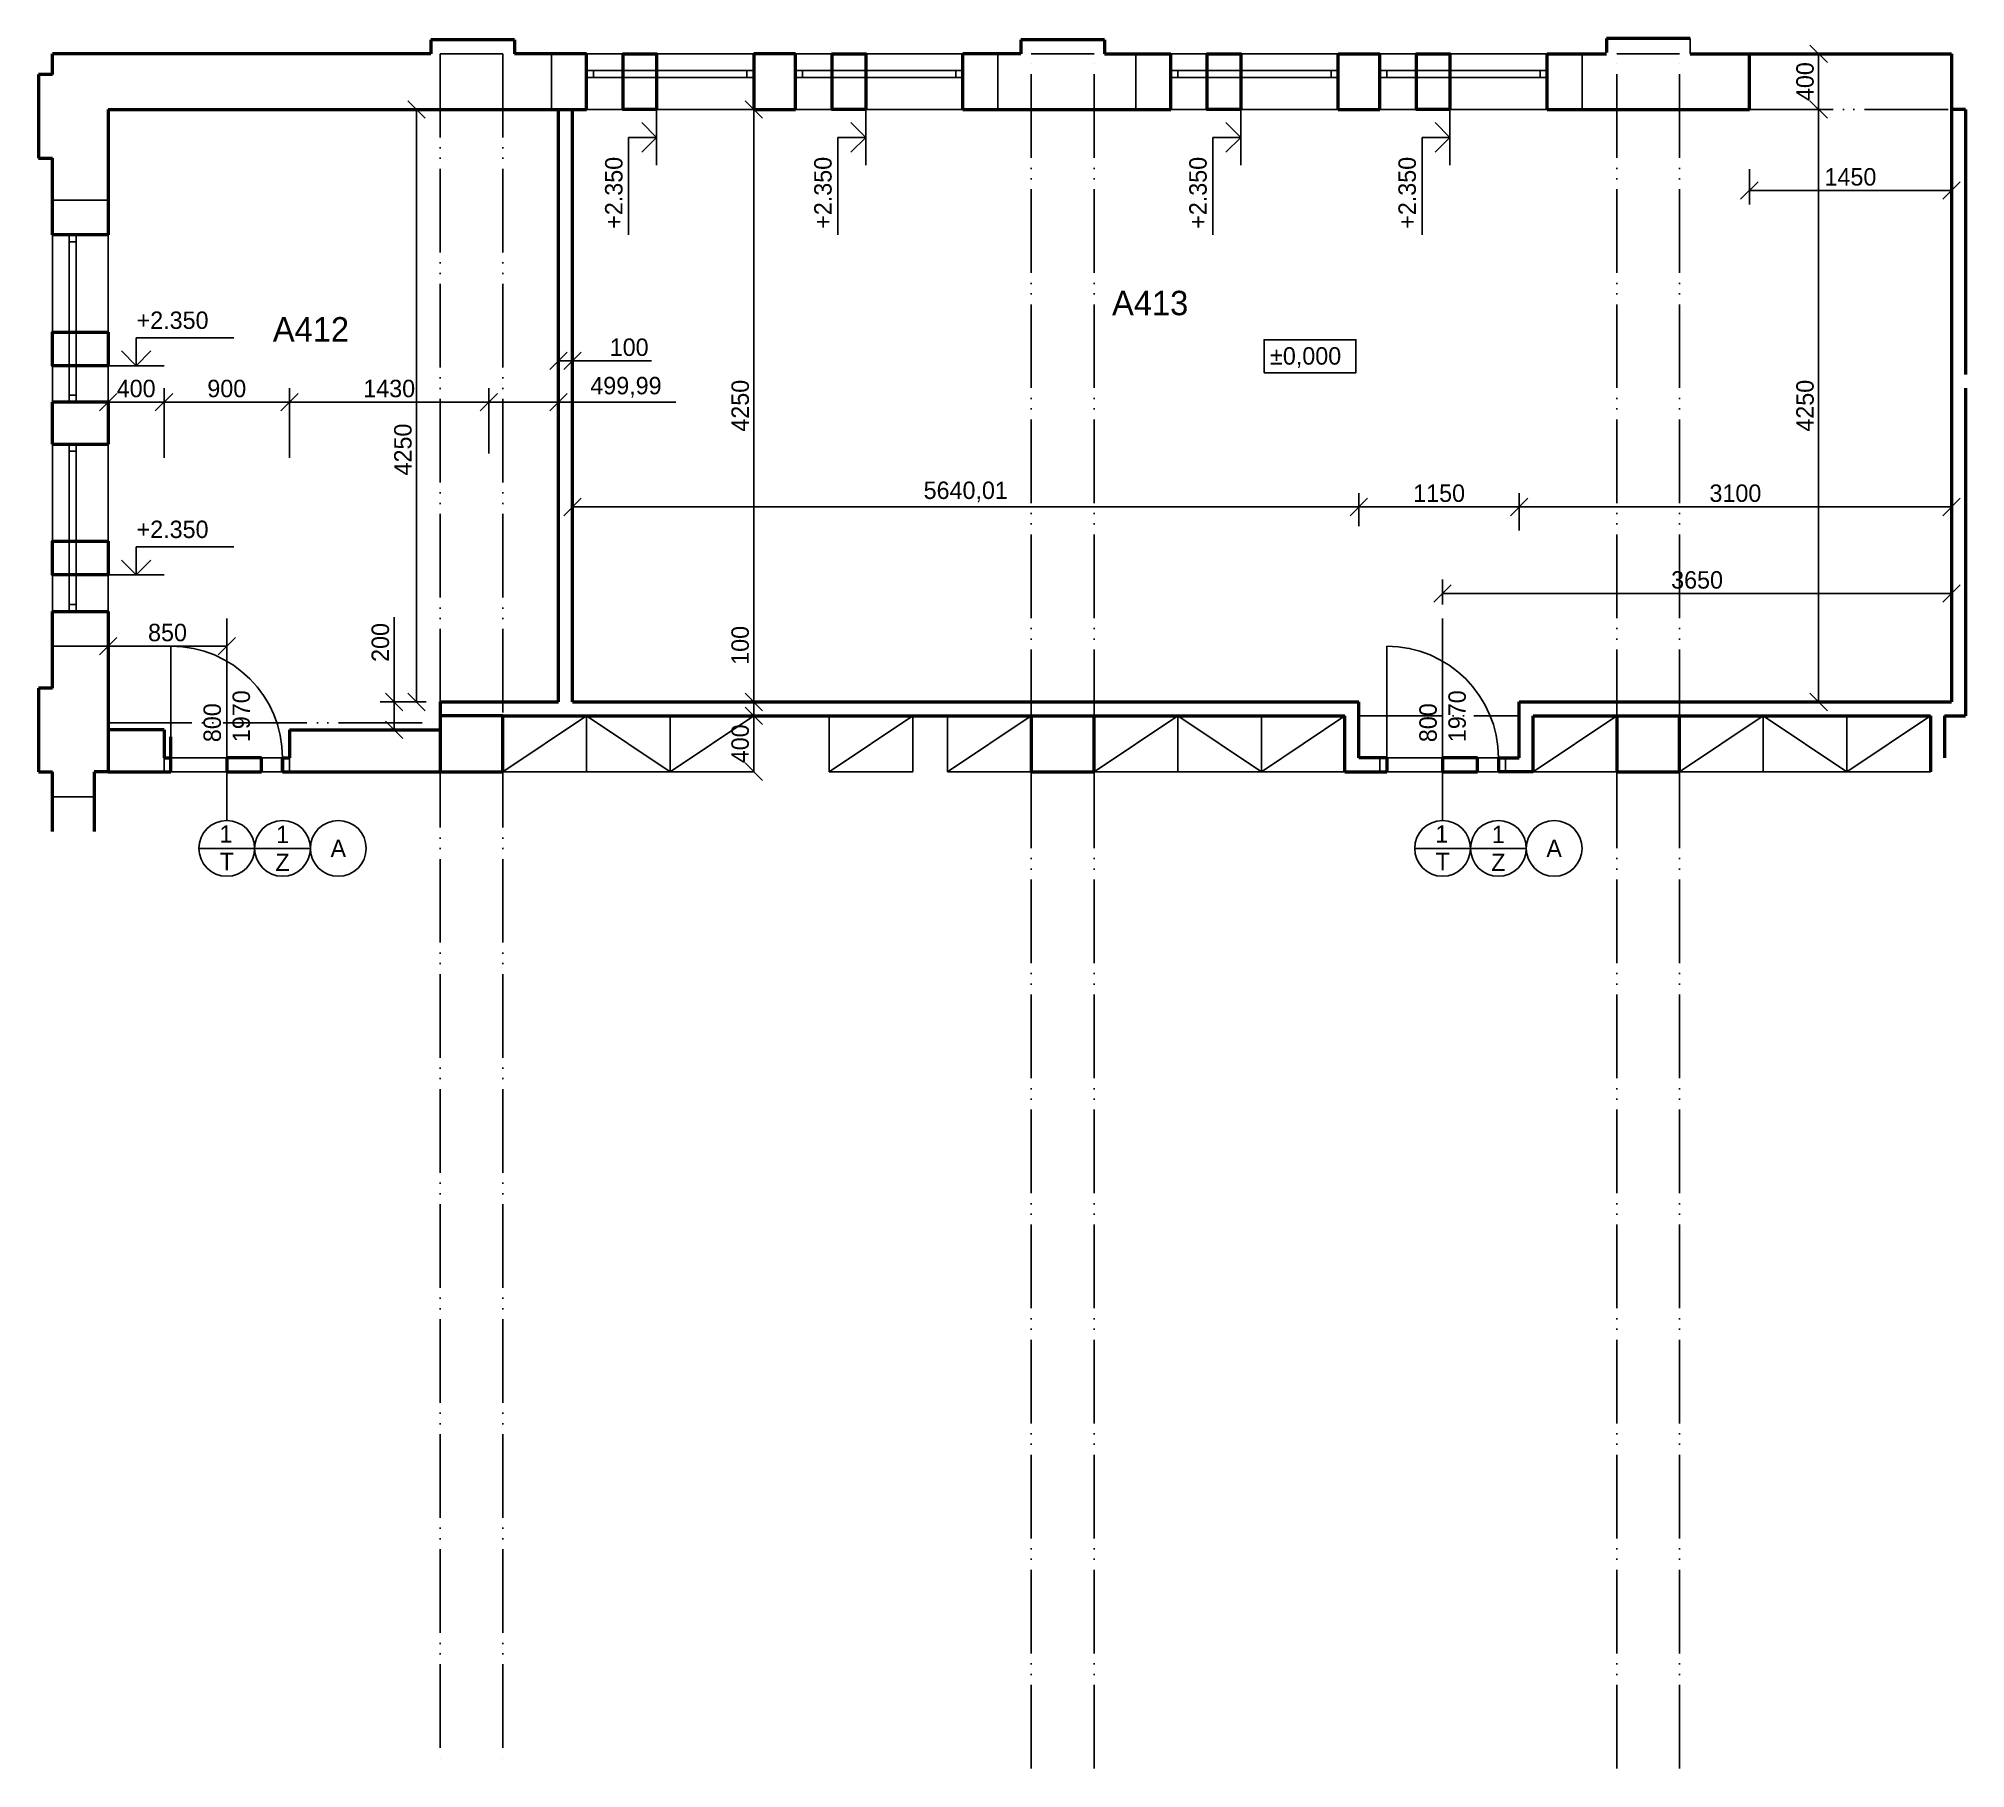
# Model space of a CAD drawing. Header units: millimetres. Extents: x -7345 to 6475, y -9800 to 2609.
import ezdxf
from ezdxf.enums import TextEntityAlignment as Align

# ---------------------------------------------------------------- set-up
doc = ezdxf.new("R2010")
doc.units = ezdxf.units.MM
doc.header["$LTSCALE"] = 25
doc.linetypes.add('ACAD_ISO04W100', pattern=[30, 24, -3, 0, -3])
doc.linetypes.add('ACAD_ISO05W100', pattern=[33, 24, -3, 0, -3, 0, -3])
for name, color, linetype in [('Dveře', 7, 'Continuous'), ('Kóty', 7, 'Continuous'), ('Legendy', 7, 'Continuous'), ('Nábytek', 7, 'Continuous'), ('Obložení', 7, 'ACAD_ISO04W100'), ('Okna', 7, 'Continuous'), ('Překlady', 7, 'ACAD_ISO05W100')]:
    doc.layers.add(name, color=color, linetype=linetype)
doc.layers.add('Zdi', color=7, linetype='Continuous', lineweight=50)
doc.dimstyles.new('DMP-STAVEBNI', dxfattribs={"dimscale": 50, "dimtxt": 2.5, "dimasz": 2.5, "dimexe": 2, "dimexo": 2, "dimgap": 0.7, "dimtad": 1, "dimtxsty": 'Standard', "dimblk": 'OBLIQUE', "dimcen": 0, "dimaunit": 1, "dimadec": 1, "dimazin": 0, "dimtfac": 1, "dimtmove": 0, "dimatfit": 3, "dimldrblk": 'OPEN30', "dimfxl": 1, "dimarcsym": 0})

# ---------------------------------------------------------------- blocks, each defined once
blk = doc.blocks.new('dvere_nahoru')
for p, q in [((400, 1000), (400, 0)), ((0, 0), (0, 800)), ((-50, 0), (-50, -100)), ((0, 0), (400, 0)), ((650, 0), (800, 0)), ((850, 0), (850, -100)), ((0, -100), (400, -100)), ((400, -100), (400, -450)), ((650, -100), (800, -100)), ((1000, -650), (200, -650))]:
    blk.add_line(p, q)
for centre in [(400, -650), (800, -650), (1200, -650)]:
    blk.add_circle(centre, 200)
blk.add_arc((0, 0), 800, 0, 90)
at = {"layer": 'Zdi'}
for p, q in [((400, 0), (400, -100)), ((650, 0), (400, 0)), ((650, -100), (650, 0)), ((400, -100), (650, -100))]:
    blk.add_line(p, q, dxfattribs=at)
at = {"insert": (233, 112), "char_height": 125, "width": 544.98, "attachment_point": 1, "rotation": 90}
blk.add_mtext('800\\P1970', dxfattribs=at)
at = {"flags": 4}
for tag, p in [('O', (394, -547)), ('OZ', (800, -550)), ('T', (400, -744)), ('TZ', (800, -750)), ('P', (1200, -650))]:
    blk.add_attdef(tag, text='', height=125, dxfattribs=at).set_placement(p, align=Align.MIDDLE_CENTER)
blk = doc.blocks.new('_Oblique')
at = {"color": 0, "linetype": 'ByBlock', "lineweight": -2}
blk.add_line((-0.5, -0.5), (0.5, 0.5), dxfattribs=at)
blk = doc.blocks.new('*D20')
at = {"layer": 'Defpoints', "color": 0, "transparency": 16777216}
for p in [(-4634, 2100), (-4465, 2100), (-4465, -2150)]:
    blk.add_point(p, dxfattribs=at)
at = {"layer": 'Kóty', "color": 0, "lineweight": -2, "transparency": 16777216}
for p, q in [((-4565, 2100), (-4734, 2100)), ((-4634, -2150), (-4634, 2100)), ((-4565, -2150), (-4734, -2150))]:
    blk.add_line(p, q, dxfattribs=at)
at = {"layer": 'Kóty', "color": 0, "lineweight": -2, "transparency": 16777216, "xscale": 125, "yscale": 125, "zscale": 125}
for p, rotation in [((-4634, 2100), 90), ((-4634, -2150), 270)]:
    blk.add_blockref('_Oblique', p, dxfattribs=dict(at, rotation=rotation))
at = {"layer": 'Kóty', "color": 0, "transparency": 16777216, "insert": (-4731, -339), "char_height": 125, "attachment_point": 5, "rotation": 90}
blk.add_mtext('4250', dxfattribs=at)
blk = doc.blocks.new('_Open30')
at = {"color": 0, "linetype": 'ByBlock', "lineweight": -2}
for p, q in [((-1, 0.27), (0, 0)), ((0, 0), (-1, -0.27)), ((0, 0), (-1, 0))]:
    blk.add_line(p, q, dxfattribs=at)
blk = doc.blocks.new('*D105')
at = {"layer": 'Defpoints', "color": 0, "transparency": 16777216}
for p in [(-3515, -751), (2125, -751), (2125, -989)]:
    blk.add_point(p, dxfattribs=at)
at = {"layer": 'Kóty', "color": 0, "lineweight": -2, "transparency": 16777216}
for p, q in [((2125, -889), (2125, -651)), ((-3515, -751), (2125, -751))]:
    blk.add_line(p, q, dxfattribs=at)
at = {"layer": 'Kóty', "color": 0, "lineweight": -2, "transparency": 16777216, "xscale": 125, "yscale": 125, "zscale": 125, "rotation": 180}
blk.add_blockref('_Oblique', (-3515, -751), dxfattribs=at)
at = {"layer": 'Kóty', "color": 0, "lineweight": -2, "transparency": 16777216, "xscale": 125, "yscale": 125, "zscale": 125}
blk.add_blockref('_Oblique', (2125, -751), dxfattribs=at)
at = {"layer": 'Kóty', "color": 0, "transparency": 16777216, "insert": (-695, -643), "char_height": 125, "attachment_point": 5}
blk.add_mtext('5640,01', dxfattribs=at)
blk = doc.blocks.new('*D106')
at = {"layer": 'Defpoints', "color": 0, "transparency": 16777216}
for p in [(3275, -751), (2125, -989), (3275, -1020)]:
    blk.add_point(p, dxfattribs=at)
at = {"layer": 'Kóty', "color": 0, "lineweight": -2, "transparency": 16777216}
for p, q in [((2125, -889), (2125, -651)), ((3275, -920), (3275, -651)), ((2125, -751), (3275, -751))]:
    blk.add_line(p, q, dxfattribs=at)
at = {"layer": 'Kóty', "color": 0, "lineweight": -2, "transparency": 16777216, "xscale": 125, "yscale": 125, "zscale": 125, "rotation": 180}
blk.add_blockref('_Oblique', (2125, -751), dxfattribs=at)
at = {"layer": 'Kóty', "color": 0, "lineweight": -2, "transparency": 16777216, "xscale": 125, "yscale": 125, "zscale": 125}
blk.add_blockref('_Oblique', (3275, -751), dxfattribs=at)
at = {"layer": 'Kóty', "color": 0, "transparency": 16777216, "insert": (2700, -653), "char_height": 125, "attachment_point": 5}
blk.add_mtext('1150', dxfattribs=at)
blk = doc.blocks.new('*D107')
at = {"layer": 'Defpoints', "color": 0, "transparency": 16777216}
for p in [(6375, -751), (6375, -751), (3275, -1020)]:
    blk.add_point(p, dxfattribs=at)
at = {"layer": 'Kóty', "color": 0, "lineweight": -2, "transparency": 16777216}
for p, q in [((3275, -920), (3275, -651)), ((3275, -751), (6375, -751))]:
    blk.add_line(p, q, dxfattribs=at)
at = {"layer": 'Kóty', "color": 0, "lineweight": -2, "transparency": 16777216, "xscale": 125, "yscale": 125, "zscale": 125, "rotation": 180}
blk.add_blockref('_Oblique', (3275, -751), dxfattribs=at)
at = {"layer": 'Kóty', "color": 0, "lineweight": -2, "transparency": 16777216, "xscale": 125, "yscale": 125, "zscale": 125}
blk.add_blockref('_Oblique', (6375, -751), dxfattribs=at)
at = {"layer": 'Kóty', "color": 0, "transparency": 16777216, "insert": (4825, -653), "char_height": 125, "attachment_point": 5}
blk.add_mtext('3100', dxfattribs=at)
blk = doc.blocks.new('*D108')
at = {"layer": 'Defpoints', "color": 0, "transparency": 16777216}
for p in [(6375, -1372), (6375, -1372), (2725, -1550)]:
    blk.add_point(p, dxfattribs=at)
at = {"layer": 'Kóty', "color": 0, "lineweight": -2, "transparency": 16777216}
for p, q in [((2725, -1450), (2725, -1272)), ((2725, -1372), (6375, -1372))]:
    blk.add_line(p, q, dxfattribs=at)
at = {"layer": 'Kóty', "color": 0, "lineweight": -2, "transparency": 16777216, "xscale": 125, "yscale": 125, "zscale": 125, "rotation": 180}
blk.add_blockref('_Oblique', (2725, -1372), dxfattribs=at)
at = {"layer": 'Kóty', "color": 0, "lineweight": -2, "transparency": 16777216, "xscale": 125, "yscale": 125, "zscale": 125}
blk.add_blockref('_Oblique', (6375, -1372), dxfattribs=at)
at = {"layer": 'Kóty', "color": 0, "transparency": 16777216, "insert": (4550, -1275), "char_height": 125, "attachment_point": 5}
blk.add_mtext('3650', dxfattribs=at)
blk = doc.blocks.new('*D109')
at = {"layer": 'Defpoints', "color": 0, "transparency": 16777216}
for p in [(-2215, -2250), (-2215, -2250), (-2215, -2650)]:
    blk.add_point(p, dxfattribs=at)
at = {"layer": 'Kóty', "color": 0, "lineweight": -2, "transparency": 16777216}
blk.add_line((-2215, -2650), (-2215, -2250), dxfattribs=at)
at = {"layer": 'Kóty', "color": 0, "lineweight": -2, "transparency": 16777216, "xscale": 125, "yscale": 125, "zscale": 125}
for p, rotation in [((-2215, -2250), 90), ((-2215, -2650), 270)]:
    blk.add_blockref('_Oblique', p, dxfattribs=dict(at, rotation=rotation))
at = {"layer": 'Kóty', "color": 0, "transparency": 16777216, "insert": (-2312.5, -2450), "char_height": 125, "attachment_point": 5, "rotation": 90}
blk.add_mtext('400', dxfattribs=at)
blk = doc.blocks.new('*D110')
at = {"layer": 'Defpoints', "color": 0, "transparency": 16777216}
for p in [(-2215, -2150), (-2215, -2150), (-2215, -2250)]:
    blk.add_point(p, dxfattribs=at)
at = {"layer": 'Kóty', "color": 0, "lineweight": -2, "transparency": 16777216}
for p, q in [((-2215, -2150), (-2215, -1583.75)), ((-2215, -2250), (-2215, -2150))]:
    blk.add_line(p, q, dxfattribs=at)
at = {"layer": 'Kóty', "color": 0, "lineweight": -2, "transparency": 16777216, "xscale": 125, "yscale": 125, "zscale": 125}
for p, rotation in [((-2215, -2150), 90), ((-2215, -2250), 270)]:
    blk.add_blockref('_Oblique', p, dxfattribs=dict(at, rotation=rotation))
at = {"layer": 'Kóty', "color": 0, "transparency": 16777216, "insert": (-2312.5, -1743.75), "char_height": 125, "attachment_point": 5, "rotation": 90}
blk.add_mtext('100', dxfattribs=at)
blk = doc.blocks.new('*D111')
at = {"layer": 'Defpoints', "color": 0, "transparency": 16777216}
for p in [(-2215, 2100), (-2065, 2100), (-2215, -2150)]:
    blk.add_point(p, dxfattribs=at)
at = {"layer": 'Kóty', "color": 0, "lineweight": -2, "transparency": 16777216}
for p, q in [((-2165, 2100), (-2315, 2100)), ((-2215, -2150), (-2215, 2100))]:
    blk.add_line(p, q, dxfattribs=at)
at = {"layer": 'Kóty', "color": 0, "lineweight": -2, "transparency": 16777216, "xscale": 125, "yscale": 125, "zscale": 125}
for p, rotation in [((-2215, 2100), 90), ((-2215, -2150), 270)]:
    blk.add_blockref('_Oblique', p, dxfattribs=dict(at, rotation=rotation))
at = {"layer": 'Kóty', "color": 0, "transparency": 16777216, "insert": (-2312, -25), "char_height": 125, "attachment_point": 5, "rotation": 90}
blk.add_mtext('4250', dxfattribs=at)
blk = doc.blocks.new('*D112')
at = {"layer": 'Defpoints', "color": 0, "transparency": 16777216}
for p in [(5422, 2500), (5422, 2100), (5422, 2100)]:
    blk.add_point(p, dxfattribs=at)
at = {"layer": 'Kóty', "color": 0, "lineweight": -2, "transparency": 16777216}
blk.add_line((5422, 2500), (5422, 2100), dxfattribs=at)
at = {"layer": 'Kóty', "color": 0, "lineweight": -2, "transparency": 16777216, "xscale": 125, "yscale": 125, "zscale": 125}
for p, rotation in [((5422, 2500), 90), ((5422, 2100), 270)]:
    blk.add_blockref('_Oblique', p, dxfattribs=dict(at, rotation=rotation))
at = {"layer": 'Kóty', "color": 0, "transparency": 16777216, "insert": (5325, 2300), "char_height": 125, "attachment_point": 5, "rotation": 90}
blk.add_mtext('400', dxfattribs=at)
blk = doc.blocks.new('*D113')
at = {"layer": 'Defpoints', "color": 0, "transparency": 16777216}
for p in [(5422, 2100), (5422, -2150), (5422, -2150)]:
    blk.add_point(p, dxfattribs=at)
at = {"layer": 'Kóty', "color": 0, "lineweight": -2, "transparency": 16777216}
blk.add_line((5422, 2100), (5422, -2150), dxfattribs=at)
at = {"layer": 'Kóty', "color": 0, "lineweight": -2, "transparency": 16777216, "xscale": 125, "yscale": 125, "zscale": 125}
for p, rotation in [((5422, 2100), 90), ((5422, -2150), 270)]:
    blk.add_blockref('_Oblique', p, dxfattribs=dict(at, rotation=rotation))
at = {"layer": 'Kóty', "color": 0, "transparency": 16777216, "insert": (5325, -25), "char_height": 125, "attachment_point": 5, "rotation": 90}
blk.add_mtext('4250', dxfattribs=at)
blk = doc.blocks.new('*D133')
at = {"layer": 'Defpoints', "color": 0, "transparency": 16777216}
for p in [(-6845, -1750), (-5995, -1750), (-5995, -1750)]:
    blk.add_point(p, dxfattribs=at)
at = {"layer": 'Kóty', "color": 0, "lineweight": -2, "transparency": 16777216}
blk.add_line((-6845, -1750), (-5995, -1750), dxfattribs=at)
at = {"layer": 'Kóty', "color": 0, "lineweight": -2, "transparency": 16777216, "xscale": 125, "yscale": 125, "zscale": 125, "rotation": 180}
blk.add_blockref('_Oblique', (-6845, -1750), dxfattribs=at)
at = {"layer": 'Kóty', "color": 0, "lineweight": -2, "transparency": 16777216, "xscale": 125, "yscale": 125, "zscale": 125}
blk.add_blockref('_Oblique', (-5995, -1750), dxfattribs=at)
at = {"layer": 'Kóty', "color": 0, "transparency": 16777216, "insert": (-6420, -1652.5), "char_height": 125, "attachment_point": 5}
blk.add_mtext('850', dxfattribs=at)
blk = doc.blocks.new('*D134')
at = {"layer": 'Defpoints', "color": 0, "transparency": 16777216}
for p in [(-6845, 0), (-6445, 0), (-6445, -499)]:
    blk.add_point(p, dxfattribs=at)
at = {"layer": 'Kóty', "color": 0, "lineweight": -2, "transparency": 16777216}
for p, q in [((-6845, 0), (-6445, 0)), ((-6445, -399), (-6445, 100))]:
    blk.add_line(p, q, dxfattribs=at)
at = {"layer": 'Kóty', "color": 0, "lineweight": -2, "transparency": 16777216, "xscale": 125, "yscale": 125, "zscale": 125, "rotation": 180}
blk.add_blockref('_Oblique', (-6845, 0), dxfattribs=at)
at = {"layer": 'Kóty', "color": 0, "lineweight": -2, "transparency": 16777216, "xscale": 125, "yscale": 125, "zscale": 125}
blk.add_blockref('_Oblique', (-6445, 0), dxfattribs=at)
at = {"layer": 'Kóty', "color": 0, "transparency": 16777216, "insert": (-6645, 98), "char_height": 125, "attachment_point": 5}
blk.add_mtext('400', dxfattribs=at)
blk = doc.blocks.new('*D135')
at = {"layer": 'Defpoints', "color": 0, "transparency": 16777216}
for p in [(-5545, 0), (-6445, -468), (-5545, -499)]:
    blk.add_point(p, dxfattribs=at)
at = {"layer": 'Kóty', "color": 0, "lineweight": -2, "transparency": 16777216}
for p, q in [((-6445, -368), (-6445, 100)), ((-6445, 0), (-5545, 0)), ((-5545, -399), (-5545, 100))]:
    blk.add_line(p, q, dxfattribs=at)
at = {"layer": 'Kóty', "color": 0, "lineweight": -2, "transparency": 16777216, "xscale": 125, "yscale": 125, "zscale": 125, "rotation": 180}
blk.add_blockref('_Oblique', (-6445, 0), dxfattribs=at)
at = {"layer": 'Kóty', "color": 0, "lineweight": -2, "transparency": 16777216, "xscale": 125, "yscale": 125, "zscale": 125}
blk.add_blockref('_Oblique', (-5545, 0), dxfattribs=at)
at = {"layer": 'Kóty', "color": 0, "transparency": 16777216, "insert": (-5995, 98), "char_height": 125, "attachment_point": 5}
blk.add_mtext('900', dxfattribs=at)
blk = doc.blocks.new('*D136')
at = {"layer": 'Defpoints', "color": 0, "transparency": 16777216}
for p in [(-4115, 0), (-5545, -499), (-4115, -468)]:
    blk.add_point(p, dxfattribs=at)
at = {"layer": 'Kóty', "color": 0, "lineweight": -2, "transparency": 16777216}
for p, q in [((-5545, -399), (-5545, 100)), ((-5545, 0), (-4115, 0)), ((-4115, -368), (-4115, 100))]:
    blk.add_line(p, q, dxfattribs=at)
at = {"layer": 'Kóty', "color": 0, "lineweight": -2, "transparency": 16777216, "xscale": 125, "yscale": 125, "zscale": 125, "rotation": 180}
blk.add_blockref('_Oblique', (-5545, 0), dxfattribs=at)
at = {"layer": 'Kóty', "color": 0, "lineweight": -2, "transparency": 16777216, "xscale": 125, "yscale": 125, "zscale": 125}
blk.add_blockref('_Oblique', (-4115, 0), dxfattribs=at)
at = {"layer": 'Kóty', "color": 0, "transparency": 16777216, "insert": (-4830, 98), "char_height": 125, "attachment_point": 5}
blk.add_mtext('1430', dxfattribs=at)
blk = doc.blocks.new('*D137')
at = {"layer": 'Defpoints', "color": 0, "transparency": 16777216}
for p in [(-3615, 0), (-3615, 0), (-4115, -468)]:
    blk.add_point(p, dxfattribs=at)
at = {"layer": 'Kóty', "color": 0, "lineweight": -2, "transparency": 16777216}
for p, q in [((-4115, -368), (-4115, 100)), ((-4115, 0), (-3615, 0)), ((-3615, 0), (-2774, 0))]:
    blk.add_line(p, q, dxfattribs=at)
at = {"layer": 'Kóty', "color": 0, "lineweight": -2, "transparency": 16777216, "xscale": 125, "yscale": 125, "zscale": 125, "rotation": 180}
blk.add_blockref('_Oblique', (-4115, 0), dxfattribs=at)
at = {"layer": 'Kóty', "color": 0, "lineweight": -2, "transparency": 16777216, "xscale": 125, "yscale": 125, "zscale": 125}
blk.add_blockref('_Oblique', (-3615, 0), dxfattribs=at)
at = {"layer": 'Kóty', "color": 0, "transparency": 16777216, "insert": (-3132, 108), "char_height": 125, "attachment_point": 5}
blk.add_mtext('499,99', dxfattribs=at)
blk = doc.blocks.new('*D138')
at = {"layer": 'Defpoints', "color": 0, "transparency": 16777216}
for p in [(-3515, 297), (-3615, 0), (-3515, 0)]:
    blk.add_point(p, dxfattribs=at)
at = {"layer": 'Kóty', "color": 0, "lineweight": -2, "transparency": 16777216}
for p, q in [((-3615, 100), (-3615, 397)), ((-3615, 297), (-3515, 297)), ((-3515, 100), (-3515, 397)), ((-3515, 297), (-2949, 297))]:
    blk.add_line(p, q, dxfattribs=at)
at = {"layer": 'Kóty', "color": 0, "lineweight": -2, "transparency": 16777216, "xscale": 125, "yscale": 125, "zscale": 125, "rotation": 180}
blk.add_blockref('_Oblique', (-3615, 297), dxfattribs=at)
at = {"layer": 'Kóty', "color": 0, "lineweight": -2, "transparency": 16777216, "xscale": 125, "yscale": 125, "zscale": 125}
blk.add_blockref('_Oblique', (-3515, 297), dxfattribs=at)
at = {"layer": 'Kóty', "color": 0, "transparency": 16777216, "insert": (-3109, 394), "char_height": 125, "attachment_point": 5}
blk.add_mtext('100', dxfattribs=at)
blk = doc.blocks.new('*D304')
at = {"layer": 'Defpoints', "color": 0, "transparency": 16777216}
for p in [(4925, 1773), (6375, 1519), (6375, 1519)]:
    blk.add_point(p, dxfattribs=at)
at = {"layer": 'Kóty', "color": 0, "lineweight": -2, "transparency": 16777216}
for p, q in [((4925, 1673), (4925, 1419)), ((4925, 1519), (6375, 1519))]:
    blk.add_line(p, q, dxfattribs=at)
at = {"layer": 'Kóty', "color": 0, "lineweight": -2, "transparency": 16777216, "xscale": 125, "yscale": 125, "zscale": 125, "rotation": 180}
blk.add_blockref('_Oblique', (4925, 1519), dxfattribs=at)
at = {"layer": 'Kóty', "color": 0, "lineweight": -2, "transparency": 16777216, "xscale": 125, "yscale": 125, "zscale": 125}
blk.add_blockref('_Oblique', (6375, 1519), dxfattribs=at)
at = {"layer": 'Kóty', "color": 0, "transparency": 16777216, "insert": (5650, 1616), "char_height": 125, "attachment_point": 5}
blk.add_mtext('1450', dxfattribs=at)
blk = doc.blocks.new('*D305')
at = {"layer": 'Defpoints', "color": 0, "transparency": 16777216}
for p in [(-4465, -2150), (-4795, -2350), (-4621, -2350)]:
    blk.add_point(p, dxfattribs=at)
at = {"layer": 'Kóty', "color": 0, "lineweight": -2, "transparency": 16777216}
for p, q in [((-4795, -2150), (-4795, -1542)), ((-4565, -2150), (-4895, -2150)), ((-4795, -2350), (-4795, -2150)), ((-4721, -2350), (-4895, -2350))]:
    blk.add_line(p, q, dxfattribs=at)
at = {"layer": 'Kóty', "color": 0, "lineweight": -2, "transparency": 16777216, "xscale": 125, "yscale": 125, "zscale": 125}
for p, rotation in [((-4795, -2150), 90), ((-4795, -2350), 270)]:
    blk.add_blockref('_Oblique', p, dxfattribs=dict(at, rotation=rotation))
at = {"layer": 'Kóty', "color": 0, "transparency": 16777216, "insert": (-4893, -1723), "char_height": 125, "attachment_point": 5, "rotation": 90}
blk.add_mtext('200', dxfattribs=at)

msp = doc.modelspace()

# ---------------------------------------------------------------- linework, layer by layer
msp.add_line((4500, 2609.096), (4500, 2500))
at = {"layer": 'Kóty'}
for p, q in [((-2912.58, 2100), (-2912.58, 1700)), ((-1412.58, 2100), (-1412.58, 1700)), ((1277.431, 2100), (1277.431, 1700)), ((2777.431, 2100), (2777.431, 1700)), ((-2912.58, 1900), (-3018.647, 2006.066)), ((-1412.58, 1900), (-1518.647, 2006.066)), ((1277.431, 1900), (1171.365, 2006.066)), ((2777.431, 1900), (2671.365, 2006.066)), ((-2912.58, 1900), (-3112.58, 1900)), ((-3112.58, 1900), (-3112.58, 1200)), ((-2912.58, 1900), (-3018.647, 1793.934)), ((-1412.58, 1900), (-1612.58, 1900)), ((-1612.58, 1900), (-1612.58, 1200)), ((-1412.58, 1900), (-1518.647, 1793.934)), ((1277.431, 1900), (1077.431, 1900)), ((1077.431, 1900), (1077.431, 1200)), ((1277.431, 1900), (1171.365, 1793.934)), ((2777.431, 1900), (2577.431, 1900)), ((2577.431, 1900), (2577.431, 1200)), ((2777.431, 1900), (2671.365, 1793.934)), ((-6645, 262.431), (-6645, 462.431)), ((-6645, 462.431), (-5945, 462.431)), ((-6645, 262.431), (-6751.066, 368.497)), ((-6645, 262.431), (-6538.934, 368.497)), ((-6845, 262.431), (-6445, 262.431)), ((-6645, -1237.569), (-6645, -1037.569)), ((-6645, -1037.569), (-5945, -1037.569)), ((-6845, -1237.569), (-6445, -1237.569)), ((-6645, -1237.569), (-6751.066, -1131.503)), ((-6645, -1237.569), (-6538.934, -1131.503))]:
    msp.add_line(p, q, dxfattribs=at)
at = {"layer": 'Legendy'}
msp.add_lwpolyline([(1444.437, 211.669), (2102.793, 211.669), (2102.793, 448.956), (1444.437, 448.956)], close=True, dxfattribs=at)
at = {"layer": 'Nábytek'}
for p, q in [((-3415, -2250), (-4015, -2650)), ((-3415, -2650), (-3415, -2250)), ((-2815, -2650), (-3415, -2250)), ((-2815, -2650), (-2815, -2250)), ((-2215, -2250), (-2815, -2650)), ((-2215, -2650), (-2215, -2250)), ((-1075, -2250), (-1675, -2650)), ((-1675, -2650), (-1675, -2250)), ((-1075, -2650), (-1075, -2250)), ((-225, -2250), (-825, -2650)), ((-825, -2650), (-825, -2250)), ((825, -2250), (225, -2650)), ((825, -2650), (825, -2250)), ((1425, -2650), (825, -2250)), ((1425, -2650), (1425, -2250)), ((2025, -2250), (1425, -2650)), ((3975, -2250), (3375, -2650)), ((5025, -2250), (4425, -2650)), ((5025, -2650), (5025, -2250)), ((5625, -2650), (5025, -2250)), ((5625, -2650), (5625, -2250)), ((6225, -2250), (5625, -2650)), ((-4015, -2650), (-3415, -2650)), ((-3415, -2650), (-2815, -2650)), ((-2815, -2650), (-2215, -2650)), ((-1675, -2650), (-1075, -2650)), ((-825, -2650), (-225, -2650)), ((225, -2650), (825, -2650)), ((825, -2650), (1425, -2650)), ((1425, -2650), (2025, -2650)), ((3375, -2650), (3975, -2650)), ((4425, -2650), (5025, -2650)), ((5025, -2650), (5625, -2650)), ((5625, -2650), (6225, -2650))]:
    msp.add_line(p, q, dxfattribs=at)
at = {"layer": 'Obložení'}
msp.add_line((-4015, -2700), (-4015, -2650), dxfattribs=at)
at = {"layer": 'Okna'}
for p, q in [((-2215.011, 2500), (-3415.011, 2500)), ((-715.011, 2500), (-1915.011, 2500)), ((1975, 2500), (775, 2500)), ((3475, 2500), (2275, 2500)), ((-3415.011, 2380), (-2215.011, 2380)), ((-3365.011, 2380), (-3365.011, 2330)), ((-2265.011, 2380), (-2265.011, 2330)), ((-1915.011, 2380), (-715.011, 2380)), ((-1865.011, 2380), (-1865.011, 2330)), ((-765.011, 2380), (-765.011, 2330)), ((775, 2380), (1975, 2380)), ((825, 2380), (825, 2330)), ((1925, 2380), (1925, 2330)), ((2275, 2380), (3475, 2380)), ((2325, 2380), (2325, 2330)), ((3425, 2380), (3425, 2330)), ((-3415.011, 2330), (-2215.011, 2330)), ((-1915.011, 2330), (-715.011, 2330)), ((775, 2330), (1975, 2330)), ((2275, 2330), (3475, 2330)), ((-2215.011, 2100), (-3415.011, 2100)), ((-715.011, 2100), (-1915.011, 2100)), ((1975, 2100), (775, 2100)), ((3475, 2100), (2275, 2100)), ((-7245, 1200), (-7245, 0)), ((-7125, 0), (-7125, 1200)), ((-7125, 1150), (-7075, 1150)), ((-7075, 0), (-7075, 1200)), ((-6845, 1200), (-6845, 0)), ((-7125, 50), (-7075, 50)), ((-7245, -300), (-7245, -1500)), ((-7125, -1500), (-7125, -300)), ((-7125, -350), (-7075, -350)), ((-7075, -1500), (-7075, -300)), ((-6845, -300), (-6845, -1500)), ((-7125, -1450), (-7075, -1450))]:
    msp.add_line(p, q, dxfattribs=at)
at = {"layer": 'Překlady'}
for p, q in [((-4465, 2500), (-4465, -9800)), ((-4465, 2500), (-4015, 2500)), ((-4015, 2500), (-4015, -9800)), ((-3665.011, 2100), (-3665.011, 2500)), ((-465.011, 2100), (-465.011, 2500)), ((-225, -9800), (-225, 2500)), ((-225, 2500), (225, 2500)), ((225, -9800), (225, 2500)), ((525, 2100), (525, 2500)), ((3725, 2500), (3725, 2100)), ((3975, -9800), (3975, 2500)), ((3975, 2500), (4425, 2500)), ((4425, -9800), (4425, 2500)), ((4925, 2100), (6375, 2100)), ((-7245, 1450), (-6845, 1450)), ((-7245, -1750), (-6845, -1750)), ((-6845, -2300), (-4465, -2300)), ((2125, -2250), (3275, -2250)), ((-7245, -2830), (-6945, -2830))]:
    msp.add_line(p, q, dxfattribs=at)
at = {"layer": 'Zdi'}
for p, q in [((-7245, 2350), (-7245, 2500)), ((-4530.432, 2500), (-7245, 2500)), ((-3930.432, 2600), (-4530.432, 2600)), ((-4530.432, 2600), (-4530.432, 2500)), ((-3930.432, 2600), (-3930.432, 2500)), ((-3415.011, 2500), (-3930.432, 2500)), ((-3415.011, 2100), (-3415.011, 2500)), ((-2215.011, 2500), (-2215.011, 2100)), ((-1915.011, 2500), (-2215.011, 2500)), ((-1915.011, 2100), (-1915.011, 2500)), ((-300, 2500), (-715.011, 2500)), ((-715.011, 2100), (-715.011, 2500)), ((300, 2600), (-300, 2600)), ((-300, 2600), (-300, 2600)), ((-300, 2600), (-300, 2500)), ((300, 2600), (300, 2500)), ((300, 2500), (775, 2500)), ((775, 2100), (775, 2501.2)), ((1975, 2100), (1975, 2504.232)), ((1975, 2500), (2275, 2500)), ((2275, 2100), (2275, 2500)), ((3475, 2100), (3475, 2500)), ((3475, 2500), (3900, 2500)), ((4500, 2609.096), (3900, 2609.096)), ((3900, 2609.096), (3900, 2509.096)), ((4500, 2500), (6375, 2500)), ((4925, 2100), (4925, 2500)), ((6375, 2500), (6375, -2150)), ((-7245, 2350), (-7345, 2350)), ((-7345, 2350), (-7345, 1750)), ((-6845, 2100), (-6845, 1200)), ((-6845, 2100), (-3415.011, 2100)), ((-3615.011, -2150), (-3615.011, 2100)), ((-3515.011, -2150), (-3515.011, 2100)), ((-2215.011, 2100), (-1915.011, 2100)), ((-715.011, 2100), (775, 2100)), ((1975, 2100), (2275, 2100)), ((3475, 2100), (4925, 2100)), ((6475, 2100), (6375, 2100)), ((6475, 2100), (6475, 200)), ((-7345, 1750), (-7245, 1750)), ((-6845, 1200), (-7245, 1200)), ((-6845, 0), (-7245, 0)), ((-6845, 0), (-6845, -300)), ((6475, 100), (6475, -2250)), ((-7245, -300), (-6845, -300)), ((-7245, -1500), (-6845, -1500)), ((-6845, -1500), (-6845, -2650)), ((-7245, -2050), (-7345, -2050)), ((-7345, -2050), (-7345, -2650)), ((-4465, -2150), (-4465, -2650.004)), ((-4465, -2150), (-3615.011, -2150)), ((-3515.011, -2150), (2125, -2150)), ((2125, -2550), (2125, -2150)), ((3275, -2550), (3275, -2150)), ((3275, -2150), (6375, -2150)), ((6375, -2150), (6375, -2150)), ((-4015, -2250), (-4465, -2250)), ((-4015, -2650), (-4015, -2250)), ((-4015, -2250), (2025, -2250)), ((-225, -2250), (-225, -2650)), ((225, -2650), (225, -2250)), ((2025, -2650), (2025, -2250)), ((3375, -2250), (6225, -2250)), ((3375, -2650), (3375, -2250)), ((3975, -2250), (3975, -2650)), ((4425, -2650), (4425, -2250)), ((6225, -2250), (6225, -2650)), ((6325, -2250), (6325, -2550)), ((6325, -2250), (6475, -2250)), ((-6445, -2350), (-6845, -2350)), ((-6445, -2350), (-6445, -2550)), ((-6395, -2650), (-6395, -2400)), ((-5545, -2350), (-4465, -2350)), ((-5545, -2350), (-5545, -2550)), ((-6445, -2550), (-6395, -2550)), ((-5595, -2550), (-5595, -2650.014)), ((-5595, -2650), (-5595, -2550)), ((-5595, -2550), (-5545, -2550)), ((2325, -2550), (2125, -2550)), ((2325, -2550), (2325, -2650)), ((3125, -2550), (3275, -2550)), ((3125, -2550), (3125, -2650)), ((-7345, -2650), (-7245, -2650)), ((-6845, -2650), (-6945, -2650)), ((-6945, -2650), (-6945, -3080)), ((-6845, -2650), (-6395, -2650)), ((-5595, -2650.014), (-4015, -2650)), ((-225, -2650), (225, -2650)), ((2025, -2650), (2325, -2650)), ((3375, -2650), (3125, -2650)), ((3975, -2650), (4425, -2650))]:
    msp.add_line(p, q, dxfattribs=at)
for points in [[(-2912.58, 2100), (-3152.58, 2100), (-3152.58, 2500), (-2912.58, 2500)], [(-1412.58, 2100), (-1652.58, 2100), (-1652.58, 2500), (-1412.58, 2500)], [(1277.431, 2100), (1037.431, 2100), (1037.431, 2500), (1277.431, 2500)], [(2777.431, 2100), (2537.431, 2100), (2537.431, 2500), (2777.431, 2500)], [(-6845, 502.431), (-6845, 262.431), (-7245, 262.431), (-7245, 502.431)], [(-6845, -997.569), (-6845, -1237.569), (-7245, -1237.569), (-7245, -997.569)]]:
    msp.add_lwpolyline(points, close=True, dxfattribs=at)
for points in [[(-7245, 1200), (-7245, 1750)], [(-7245, -300), (-7245, 0)], [(-7245, -2050), (-7245, -1500)], [(-7245, -3080), (-7245, -2650)]]:
    msp.add_lwpolyline(points, dxfattribs=at)

# ---------------------------------------------------------------- block references
at = {"layer": 'Dveře'}
for p in [(-6395, -2550), (2325, -2550)]:
    msp.add_blockref('dvere_nahoru', p, dxfattribs=at).add_auto_attribs({'P': 'A', 'TZ': 'Z', 'OZ': '1', 'T': 'T', 'O': '1'})

# ---------------------------------------------------------------- texts
at = {"layer": 'Kóty'}
for p in [(-3156.944, 1244.364), (-1656.944, 1244.364), (1033.067, 1244.364), (2533.067, 1244.364)]:
    msp.add_text('+2.350', height=125, rotation=90, dxfattribs=at).set_placement(p)
for p in [(-6641.796, 526.039), (-6641.796, -973.961)]:
    msp.add_text('+2.350', height=125, dxfattribs=at).set_placement(p)
at = {"layer": 'Legendy'}
for s, insert, char_height, width, attachment_point in [('A413', (627.644, 710.763), 175, 7590.01101, 5), ('A412', (-5391.13, 523.343), 175, 3229.98899, 5), ('%%P0,000', (1487.608, 395.027), 125, 1295.12531, 1)]:
    msp.add_mtext(s, dxfattribs=dict(at, insert=insert, char_height=char_height, width=width, attachment_point=attachment_point))

# ---------------------------------------------------------------- dimensions: what is measured, and where the dimension line sits
at = {"layer": 'Kóty'}
for base, p1, p2, picture, middle in [((5422.43, 2100), (5422.43, 2500), (5422.43, 2100), '*D112', (5324.93, 2300)), ((-2215, 2100), (-2215, -2150), (-2065.011, 2100), '*D111', (-2312.5, -25)), ((5422.43, -2150), (5422.43, 2100), (5422.43, -2150), '*D113', (5324.93, -25)), ((-2215, -2250), (-2215, -2650), (-2215, -2250), '*D109', (-2312.5, -2450))]:
    dim = msp.add_linear_dim(base=base, p1=p1, p2=p2, angle=90, dimstyle='DMP-STAVEBNI', override={"dimtxsty": 'Standard'}, dxfattribs=at)
    dim.commit()
    dim.dimension.update_dxf_attribs({"geometry": picture, "text_midpoint": middle})
for base, p1, p2, picture, middle in [((-4633.674, 2100), (-4465, -2150), (-4465, 2100), '*D20', (-4633.674, -338.9)), ((-4795.181, -2350), (-4465, -2150), (-4621.175, -2350), '*D305', (-4795.181, -1722.917)), ((-2215, -2150), (-2215, -2250), (-2215, -2150), '*D110', (-2215, -1743.75))]:
    dim = msp.add_linear_dim(base=base, p1=p1, p2=p2, angle=90, dimstyle='DMP-STAVEBNI', override={"dimtxsty": 'Standard'}, dxfattribs=at)
    dim.commit()
    dim.dimension.update_dxf_attribs({"geometry": picture, "text_midpoint": middle, "dimtype": 160})
for base, p1, p2, picture, middle in [((6375, 1518.645), (4925, 1772.977), (6375, 1518.645), '*D304', (5650, 1616.145)), ((-6445, 0), (-6845, 0), (-6445, -499.262), '*D134', (-6645, 97.5)), ((-5545, 0), (-6445, -468.262), (-5545, -499.262), '*D135', (-5995, 97.5)), ((-4115, 0), (-5545, -499.262), (-4115, -468.262), '*D136', (-4830, 97.5)), ((-3615.011, 0), (-4115, -468.262), (-3615.011, 0), '*D137', (-3132.094, 107.917)), ((2125, -750.757), (-3515.011, -750.757), (2125, -989.198), '*D105', (-695.006, -642.84)), ((3275, -750.757), (2125, -989.198), (3275, -1020.198), '*D106', (2700, -653.257)), ((6375, -750.757), (3275, -1020.198), (6375, -750.757), '*D107', (4825, -653.257)), ((6375, -1372.203), (2725, -1550), (6375, -1372.203), '*D108', (4550, -1274.703)), ((-5995, -1750), (-6845, -1750), (-5995, -1750), '*D133', (-6420, -1652.5))]:
    dim = msp.add_linear_dim(base=base, p1=p1, p2=p2, dimstyle='DMP-STAVEBNI', override={"dimtxsty": 'Standard'}, dxfattribs=at)
    dim.commit()
    dim.dimension.update_dxf_attribs({"geometry": picture, "text_midpoint": middle})
dim = msp.add_linear_dim(base=(-3515.011, 296.875), p1=(-3615.011, 0), p2=(-3515.011, 0), dimstyle='DMP-STAVEBNI', override={"dimtxsty": 'Standard'}, dxfattribs=at)
dim.commit()
dim.dimension.update_dxf_attribs({"geometry": '*D138', "text_midpoint": (-3108.761, 296.875), "dimtype": 160})

doc.saveas('drawing.dxf')
